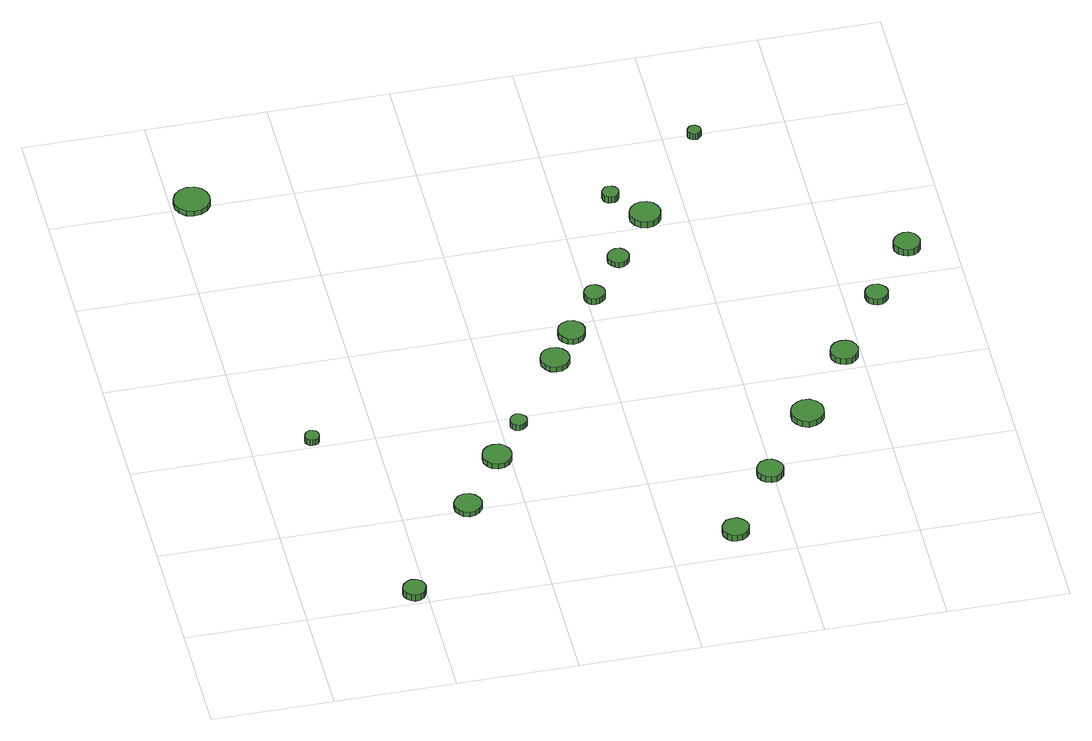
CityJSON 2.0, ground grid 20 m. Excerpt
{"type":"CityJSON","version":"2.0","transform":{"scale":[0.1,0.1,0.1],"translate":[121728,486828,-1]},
"CityObjects":{
"tree1":{"type":"SolitaryVegetationObject","attributes":{"function":"something"},"geometry":[{"type":"MultiSurface","lod":"1","boundaries":[[[0,1,2,3,4,5,6,7,8,9,10,11,12,13,14]],[[15,16,17,18,19,20,21,22,23,24,25,26,27,28,29]],[[0,29,28,1]],[[1,28,27,2]],[[2,27,26,3]],[[3,26,25,4]],[[4,25,24,5]],[[5,24,23,6]],[[6,23,22,7]],[[7,22,21,8]],[[8,21,20,9]],[[9,20,19,10]],[[10,19,18,11]],[[11,18,17,12]],[[12,17,16,13]],[[13,16,15,14]],[[14,15,29,0]]]}]},
"tree2":{"type":"SolitaryVegetationObject","attributes":{"function":"something"},"geometry":[{"type":"MultiSurface","lod":"1","boundaries":[[[30,31,32,33,34,35,36,37,38,39,40,41,42,43,44]],[[45,46,47,48,49,50,51,52,53,54,55,56,57,58,59]],[[30,59,58,31]],[[31,58,57,32]],[[32,57,56,33]],[[33,56,55,34]],[[34,55,54,35]],[[35,54,53,36]],[[36,53,52,37]],[[37,52,51,38]],[[38,51,50,39]],[[39,50,49,40]],[[40,49,48,41]],[[41,48,47,42]],[[42,47,46,43]],[[43,46,45,44]],[[44,45,59,30]]]}]},
"tree3":{"type":"SolitaryVegetationObject","attributes":{"function":"something"},"geometry":[{"type":"MultiSurface","lod":"1","boundaries":[[[60,61,62,63,64,65,66,67,68,69,70,71,72,73,74]],[[75,76,77,78,79,80,81,82,83,84,85,86,87,88,89]],[[60,89,88,61]],[[61,88,87,62]],[[62,87,86,63]],[[63,86,85,64]],[[64,85,84,65]],[[65,84,83,66]],[[66,83,82,67]],[[67,82,81,68]],[[68,81,80,69]],[[69,80,79,70]],[[70,79,78,71]],[[71,78,77,72]],[[72,77,76,73]],[[73,76,75,74]],[[74,75,89,60]]]}]},
"tree4":{"type":"SolitaryVegetationObject","attributes":{"function":"something"},"geometry":[{"type":"MultiSurface","lod":"1","boundaries":[[[90,91,92,93,94,95,96,97,98,99,100,101,102,103,104]],[[105,106,107,108,109,110,111,112,113,114,115,116,117,118,119]],[[90,119,118,91]],[[91,118,117,92]],[[92,117,116,93]],[[93,116,115,94]],[[94,115,114,95]],[[95,114,113,96]],[[96,113,112,97]],[[97,112,111,98]],[[98,111,110,99]],[[99,110,109,100]],[[100,109,108,101]],[[101,108,107,102]],[[102,107,106,103]],[[103,106,105,104]],[[104,105,119,90]]]}]},
"tree5":{"type":"SolitaryVegetationObject","attributes":{"function":"something"},"geometry":[{"type":"MultiSurface","lod":"1","boundaries":[[[120,121,122,123,124,125,126,127,128,129,130,131,132,133,134]],[[135,136,137,138,139,140,141,142,143,144,145,146,147,148,149]],[[120,149,148,121]],[[121,148,147,122]],[[122,147,146,123]],[[123,146,145,124]],[[124,145,144,125]],[[125,144,143,126]],[[126,143,142,127]],[[127,142,141,128]],[[128,141,140,129]],[[129,140,139,130]],[[130,139,138,131]],[[131,138,137,132]],[[132,137,136,133]],[[133,136,135,134]],[[134,135,149,120]]]}]},
"tree6":{"type":"SolitaryVegetationObject","attributes":{"function":"something"},"geometry":[{"type":"MultiSurface","lod":"1","boundaries":[[[150,151,152,153,154,155,156,157,158,159,160,161,162,163,164]],[[165,166,167,168,169,170,171,172,173,174,175,176,177,178,179]],[[150,179,178,151]],[[151,178,177,152]],[[152,177,176,153]],[[153,176,175,154]],[[154,175,174,155]],[[155,174,173,156]],[[156,173,172,157]],[[157,172,171,158]],[[158,171,170,159]],[[159,170,169,160]],[[160,169,168,161]],[[161,168,167,162]],[[162,167,166,163]],[[163,166,165,164]],[[164,165,179,150]]]}]},
"tree7":{"type":"SolitaryVegetationObject","attributes":{"function":"something"},"geometry":[{"type":"MultiSurface","lod":"1","boundaries":[[[180,181,182,183,184,185,186,187,188,189,190,191,192,193,194]],[[195,196,197,198,199,200,201,202,203,204,205,206,207,208,209]],[[180,209,208,181]],[[181,208,207,182]],[[182,207,206,183]],[[183,206,205,184]],[[184,205,204,185]],[[185,204,203,186]],[[186,203,202,187]],[[187,202,201,188]],[[188,201,200,189]],[[189,200,199,190]],[[190,199,198,191]],[[191,198,197,192]],[[192,197,196,193]],[[193,196,195,194]],[[194,195,209,180]]]}]},
"tree8":{"type":"SolitaryVegetationObject","attributes":{"function":"something"},"geometry":[{"type":"MultiSurface","lod":"1","boundaries":[[[210,211,212,213,214,215,216,217,218,219,220,221,222,223,224]],[[225,226,227,228,229,230,231,232,233,234,235,236,237,238,239]],[[210,239,238,211]],[[211,238,237,212]],[[212,237,236,213]],[[213,236,235,214]],[[214,235,234,215]],[[215,234,233,216]],[[216,233,232,217]],[[217,232,231,218]],[[218,231,230,219]],[[219,230,229,220]],[[220,229,228,221]],[[221,228,227,222]],[[222,227,226,223]],[[223,226,225,224]],[[224,225,239,210]]]}]},
"tree9":{"type":"SolitaryVegetationObject","attributes":{"function":"something"},"geometry":[{"type":"MultiSurface","lod":"1","boundaries":[[[240,241,242,243,244,245,246,247,248,249,250,251,252,253,254]],[[255,256,257,258,259,260,261,262,263,264,265,266,267,268,269]],[[240,269,268,241]],[[241,268,267,242]],[[242,267,266,243]],[[243,266,265,244]],[[244,265,264,245]],[[245,264,263,246]],[[246,263,262,247]],[[247,262,261,248]],[[248,261,260,249]],[[249,260,259,250]],[[250,259,258,251]],[[251,258,257,252]],[[252,257,256,253]],[[253,256,255,254]],[[254,255,269,240]]]}]},
"tree10":{"type":"SolitaryVegetationObject","attributes":{"function":"something"},"geometry":[{"type":"MultiSurface","lod":"1","boundaries":[[[270,271,272,273,274,275,276,277,278,279,280,281,282,283,284]],[[285,286,287,288,289,290,291,292,293,294,295,296,297,298,299]],[[270,299,298,271]],[[271,298,297,272]],[[272,297,296,273]],[[273,296,295,274]],[[274,295,294,275]],[[275,294,293,276]],[[276,293,292,277]],[[277,292,291,278]],[[278,291,290,279]],[[279,290,289,280]],[[280,289,288,281]],[[281,288,287,282]],[[282,287,286,283]],[[283,286,285,284]],[[284,285,299,270]]]}]},
"tree11":{"type":"SolitaryVegetationObject","attributes":{"function":"something"},"geometry":[{"type":"MultiSurface","lod":"1","boundaries":[[[300,301,302,303,304,305,306,307,308,309,310,311,312,313,314]],[[315,316,317,318,319,320,321,322,323,324,325,326,327,328,329]],[[300,329,328,301]],[[301,328,327,302]],[[302,327,326,303]],[[303,326,325,304]],[[304,325,324,305]],[[305,324,323,306]],[[306,323,322,307]],[[307,322,321,308]],[[308,321,320,309]],[[309,320,319,310]],[[310,319,318,311]],[[311,318,317,312]],[[312,317,316,313]],[[313,316,315,314]],[[314,315,329,300]]]}]},
"tree12":{"type":"SolitaryVegetationObject","attributes":{"function":"something"},"geometry":[{"type":"MultiSurface","lod":"1","boundaries":[[[330,331,332,333,334,335,336,337,338,339,340,341,342,343,344]],[[345,346,347,348,349,350,351,352,353,354,355,356,357,358,359]],[[330,359,358,331]],[[331,358,357,332]],[[332,357,356,333]],[[333,356,355,334]],[[334,355,354,335]],[[335,354,353,336]],[[336,353,352,337]],[[337,352,351,338]],[[338,351,350,339]],[[339,350,349,340]],[[340,349,348,341]],[[341,348,347,342]],[[342,347,346,343]],[[343,346,345,344]],[[344,345,359,330]]]}]},
"tree13":{"type":"SolitaryVegetationObject","attributes":{"function":"something"},"geometry":[{"type":"MultiSurface","lod":"1","boundaries":[[[360,361,362,363,364,365,366,367,368,369,370,371,372,373,374]],[[375,376,377,378,379,380,381,382,383,384,385,386,387,388,389]],[[360,389,388,361]],[[361,388,387,362]],[[362,387,386,363]],[[363,386,385,364]],[[364,385,384,365]],[[365,384,383,366]],[[366,383,382,367]],[[367,382,381,368]],[[368,381,380,369]],[[369,380,379,370]],[[370,379,378,371]],[[371,378,377,372]],[[372,377,376,373]],[[373,376,375,374]],[[374,375,389,360]]]}]},
"tree14":{"type":"SolitaryVegetationObject","attributes":{"function":"something"},"geometry":[{"type":"MultiSurface","lod":"1","boundaries":[[[390,391,392,393,394,395,396,397,398,399,400,401,402,403,404]],[[405,406,407,408,409,410,411,412,413,414,415,416,417,418,419]],[[390,419,418,391]],[[391,418,417,392]],[[392,417,416,393]],[[393,416,415,394]],[[394,415,414,395]],[[395,414,413,396]],[[396,413,412,397]],[[397,412,411,398]],[[398,411,410,399]],[[399,410,409,400]],[[400,409,408,401]],[[401,408,407,402]],[[402,407,406,403]],[[403,406,405,404]],[[404,405,419,390]]]}]},
"tree15":{"type":"SolitaryVegetationObject","attributes":{"function":"something"},"geometry":[{"type":"MultiSurface","lod":"1","boundaries":[[[420,421,422,423,424,425,426,427,428,429,430,431,432,433,434]],[[435,436,437,438,439,440,441,442,443,444,445,446,447,448,449]],[[420,449,448,421]],[[421,448,447,422]],[[422,447,446,423]],[[423,446,445,424]],[[424,445,444,425]],[[425,444,443,426]],[[426,443,442,427]],[[427,442,441,428]],[[428,441,440,429]],[[429,440,439,430]],[[430,439,438,431]],[[431,438,437,432]],[[432,437,436,433]],[[433,436,435,434]],[[434,435,449,420]]]}]},
"tree16":{"type":"SolitaryVegetationObject","attributes":{"function":"something"},"geometry":[{"type":"MultiSurface","lod":"1","boundaries":[[[450,451,452,453,454,455,456,457,458,459,460,461,462,463,464]],[[465,466,467,468,469,470,471,472,473,474,475,476,477,478,479]],[[450,479,478,451]],[[451,478,477,452]],[[452,477,476,453]],[[453,476,475,454]],[[454,475,474,455]],[[455,474,473,456]],[[456,473,472,457]],[[457,472,471,458]],[[458,471,470,459]],[[459,470,469,460]],[[460,469,468,461]],[[461,468,467,462]],[[462,467,466,463]],[[463,466,465,464]],[[464,465,479,450]]]}]},
"tree17":{"type":"SolitaryVegetationObject","attributes":{"function":"something"},"geometry":[{"type":"MultiSurface","lod":"1","boundaries":[[[480,481,482,483,484,485,486,487,488,489,490,491,492,493,494]],[[495,496,497,498,499,500,501,502,503,504,505,506,507,508,509]],[[480,509,508,481]],[[481,508,507,482]],[[482,507,506,483]],[[483,506,505,484]],[[484,505,504,485]],[[485,504,503,486]],[[486,503,502,487]],[[487,502,501,488]],[[488,501,500,489]],[[489,500,499,490]],[[490,499,498,491]],[[491,498,497,492]],[[492,497,496,493]],[[493,496,495,494]],[[494,495,509,480]]]}]},
"tree18":{"type":"SolitaryVegetationObject","attributes":{"function":"something"},"geometry":[{"type":"MultiSurface","lod":"1","boundaries":[[[510,511,512,513,514,515,516,517,518,519,520,521,522,523,524]],[[525,526,527,528,529,530,531,532,533,534,535,536,537,538,539]],[[510,539,538,511]],[[511,538,537,512]],[[512,537,536,513]],[[513,536,535,514]],[[514,535,534,515]],[[515,534,533,516]],[[516,533,532,517]],[[517,532,531,518]],[[518,531,530,519]],[[519,530,529,520]],[[520,529,528,521]],[[521,528,527,522]],[[522,527,526,523]],[[523,526,525,524]],[[524,525,539,510]]]}]},
"tree19":{"type":"SolitaryVegetationObject","attributes":{"function":"something"},"geometry":[{"type":"MultiSurface","lod":"1","boundaries":[[[540,541,542,543,544,545,546,547,548,549,550,551,552,553,554]],[[555,556,557,558,559,560,561,562,563,564,565,566,567,568,569]],[[540,569,568,541]],[[541,568,567,542]],[[542,567,566,543]],[[543,566,565,544]],[[544,565,564,545]],[[545,564,563,546]],[[546,563,562,547]],[[547,562,561,548]],[[548,561,560,549]],[[549,560,559,550]],[[550,559,558,551]],[[551,558,557,552]],[[552,557,556,553]],[[553,556,555,554]],[[554,555,569,540]]]}]}
},
"vertices":[
[199,22,21],[197,30,21],[193,36,21],[186,40,21],[178,41,21],[171,38,21],[165,33,21],[162,26,21],[162,18,21],[165,11,21],[171,6,21],[178,3,21],[186,4,21],[193,8,21],[197,14,21],[197,14,8],[193,8,8],[186,4,8],[178,3,8],[171,6,8],[165,11,8],[162,18,8],[162,26,8],[165,33,8],[171,38,8],[178,41,8],[186,40,8],[193,36,8],[197,30,8],[199,22,8],
[111,412,21],[110,417,21],[107,421,21],[103,423,21],[98,424,21],[93,422,21],[90,419,21],[88,414,21],[88,410,21],[90,405,21],[93,402,21],[98,401,21],[103,401,21],[107,403,21],[110,407,21],[110,407,9],[107,403,9],[103,401,9],[98,401,9],[93,402,9],[90,405,9],[88,410,9],[88,414,9],[90,419,9],[93,422,9],[98,424,9],[103,423,9],[107,421,9],[110,417,9],[111,412,9],
[64,1009,17],[62,1021,17],[55,1031,17],[44,1037,17],[32,1038,17],[20,1034,17],[11,1026,17],[6,1015,17],[6,1003,17],[11,992,17],[20,983,17],[32,980,17],[44,981,17],[55,987,17],[62,997,17],[62,997,7],[55,987,7],[44,981,7],[32,980,7],[20,983,7],[11,992,7],[6,1003,7],[6,1015,7],[11,1026,7],[20,1034,7],[32,1038,7],[44,1037,7],[55,1031,7],[62,1021,7],[64,1009,7],
[331,207,15],[329,216,15],[323,224,15],[315,229,15],[306,230,15],[297,227,15],[290,220,15],[286,212,15],[286,202,15],[290,194,15],[297,187,15],[306,184,15],[315,185,15],[323,190,15],[329,198,15],[329,198,6],[323,190,6],[315,185,6],[306,184,6],[297,187,6],[290,194,6],[286,202,6],[286,212,6],[290,220,6],[297,227,6],[306,230,6],[315,229,6],[323,224,6],[329,216,6],[331,207,6],
[402,310,16],[400,320,16],[394,328,16],[386,333,16],[376,334,16],[366,331,16],[359,324,16],[355,315,16],[355,305,16],[359,296,16],[366,289,16],[376,286,16],[386,287,16],[394,292,16],[400,300,16],[400,300,6],[394,292,6],[386,287,6],[376,286,6],[366,289,6],[359,296,6],[355,305,6],[355,315,6],[359,324,6],[366,331,6],[376,334,6],[386,333,6],[394,328,6],[400,320,6],[402,310,6],
[443,382,17],[442,388,17],[438,392,17],[434,395,17],[428,396,17],[422,394,17],[418,390,17],[416,385,17],[416,379,17],[418,374,17],[422,370,17],[428,368,17],[434,369,17],[438,372,17],[442,376,17],[442,376,6],[438,372,6],[434,369,6],[428,368,6],[422,370,6],[418,374,6],[416,379,6],[416,385,6],[418,390,6],[422,394,6],[428,396,6],[434,395,6],[438,392,6],[442,388,6],[443,382,6],
[542,516,16],[540,526,16],[534,534,16],[525,539,16],[516,540,16],[506,537,16],[499,530,16],[495,521,16],[495,511,16],[499,502,16],[506,495,16],[516,492,16],[525,493,16],[534,498,16],[540,506,16],[540,506,6],[534,498,6],[525,493,6],[516,492,6],[506,495,6],[499,502,6],[495,511,6],[495,521,6],[499,530,6],[506,537,6],[516,540,6],[525,539,6],[534,534,6],[540,526,6],[542,516,6],
[733,54,20],[731,63,20],[725,70,20],[718,75,20],[709,75,20],[700,73,20],[694,67,20],[690,59,20],[690,50,20],[694,41,20],[700,35,20],[709,33,20],[718,34,20],[725,38,20],[731,45,20],[731,45,8],[725,38,8],[718,34,8],[709,33,8],[700,35,8],[694,41,8],[690,50,8],[690,59,8],[694,67,8],[700,73,8],[709,75,8],[718,75,8],[725,70,8],[731,63,8],[733,54,8],
[580,574,17],[578,583,17],[573,590,17],[565,595,17],[556,596,17],[547,593,17],[540,587,17],[536,578,17],[536,569,17],[540,561,17],[547,554,17],[556,551,17],[565,552,17],[573,557,17],[578,565,17],[578,565,6],[573,557,6],[565,552,6],[556,551,6],[547,554,6],[540,561,6],[536,569,6],[536,578,6],[540,587,6],[547,593,6],[556,596,6],[565,595,6],[573,590,6],[578,583,6],[580,574,6],
[630,653,18],[629,660,18],[624,666,18],[618,670,18],[611,671,18],[604,668,18],[599,664,18],[596,657,18],[596,650,18],[599,643,18],[604,638,18],[611,636,18],[618,637,18],[624,641,18],[629,646,18],[629,646,6],[624,641,6],[618,637,6],[611,636,6],[604,638,6],[599,643,6],[596,650,6],[596,657,6],[599,664,6],[604,668,6],[611,671,6],[618,670,6],[624,666,6],[629,660,6],[630,653,6],
[817,180,19],[815,189,19],[809,196,19],[802,201,19],[793,202,19],[784,199,19],[778,193,19],[774,185,19],[774,176,19],[778,168,19],[784,162,19],[793,159,19],[802,160,19],[809,164,19],[815,172,19],[815,172,7],[809,164,7],[802,160,7],[793,159,7],[784,162,7],[778,168,7],[774,176,7],[774,185,7],[778,193,7],[784,199,7],[793,202,7],[802,201,7],[809,196,7],[815,189,7],[817,180,7],
[687,732,16],[685,739,16],[681,745,16],[675,749,16],[667,750,16],[660,747,16],[655,742,16],[652,736,16],[652,728,16],[655,722,16],[660,717,16],[667,714,16],[675,715,16],[681,719,16],[685,725,16],[685,725,6],[681,719,6],[675,715,6],[667,714,6],[660,717,6],[655,722,6],[652,728,6],[652,736,6],[655,742,6],[660,747,6],[667,750,6],[675,749,6],[681,745,6],[685,739,6],[687,732,6],
[703,881,19],[702,886,19],[698,891,19],[694,894,19],[688,894,19],[683,893,19],[678,889,19],[676,884,19],[676,878,19],[678,873,19],[683,869,19],[688,868,19],[694,868,19],[698,871,19],[702,876,19],[702,876,6],[698,871,6],[694,868,6],[688,868,6],[683,869,6],[678,873,6],[676,878,6],[676,884,6],[678,889,6],[683,893,6],[688,894,6],[694,894,6],[698,891,6],[702,886,6],[703,881,6],
[909,301,20],[907,312,20],[900,321,20],[891,327,20],[879,328,20],[869,324,20],[861,317,20],[856,307,20],[856,295,20],[861,285,20],[869,278,20],[879,274,20],[891,276,20],[900,281,20],[907,290,20],[907,290,8],[900,281,8],[891,276,8],[879,274,8],[869,278,8],[861,285,8],[856,295,8],[856,307,8],[861,317,8],[869,324,8],[879,328,8],[891,327,8],[900,321,8],[907,312,8],[909,301,8],
[759,824,17],[756,834,17],[750,843,17],[741,848,17],[731,849,17],[721,846,17],[713,839,17],[708,829,17],[708,819,17],[713,809,17],[721,802,17],[731,799,17],[741,800,17],[750,805,17],[756,814,17],[756,814,5],[750,805,5],[741,800,5],[731,799,5],[721,802,5],[713,809,5],[708,819,5],[708,829,5],[713,839,5],[721,846,5],[731,849,5],[741,848,5],[750,843,5],[756,834,5],[759,824,5],
[994,431,20],[992,440,20],[986,448,20],[978,452,20],[969,453,20],[960,450,20],[953,444,20],[949,435,20],[949,426,20],[953,417,20],[960,411,20],[969,408,20],[978,409,20],[986,414,20],[992,421,20],[992,421,8],[986,414,8],[978,409,8],[969,408,8],[960,411,8],[953,417,8],[949,426,8],[949,435,8],[953,444,8],[960,450,8],[969,453,8],[978,452,8],[986,448,8],[992,440,8],[994,431,8],
[861,994,21],[861,999,21],[858,1002,21],[854,1005,21],[850,1005,21],[846,1004,21],[842,1001,21],[840,997,21],[840,992,21],[842,988,21],[846,985,21],[850,984,21],[854,984,21],[858,987,21],[861,990,21],[861,990,9],[858,987,9],[854,984,9],[850,984,9],[846,985,9],[842,988,9],[840,992,9],[840,997,9],[842,1001,9],[846,1004,9],[850,1005,9],[854,1005,9],[858,1002,9],[861,999,9],[861,994,9],
[1070,555,20],[1068,562,20],[1063,569,20],[1057,572,20],[1049,573,20],[1042,571,20],[1036,566,20],[1033,559,20],[1033,551,20],[1036,544,20],[1042,539,20],[1049,536,20],[1057,537,20],[1063,541,20],[1068,547,20],[1068,547,8],[1063,541,8],[1057,537,8],[1049,536,8],[1042,539,8],[1036,544,8],[1033,551,8],[1033,559,8],[1036,566,8],[1042,571,8],[1049,573,8],[1057,572,8],[1063,569,8],[1068,562,8],[1070,555,8],
[1146,662,20],[1144,671,20],[1139,678,20],[1131,683,20],[1122,684,20],[1114,681,20],[1107,675,20],[1103,667,20],[1103,658,20],[1107,650,20],[1114,644,20],[1122,641,20],[1131,642,20],[1139,646,20],[1144,653,20],[1144,653,7],[1139,646,7],[1131,642,7],[1122,641,7],[1114,644,7],[1107,650,7],[1103,658,7],[1103,667,7],[1107,675,7],[1114,681,7],[1122,684,7],[1131,683,7],[1139,678,7],[1144,671,7],[1146,662,7]
]}
